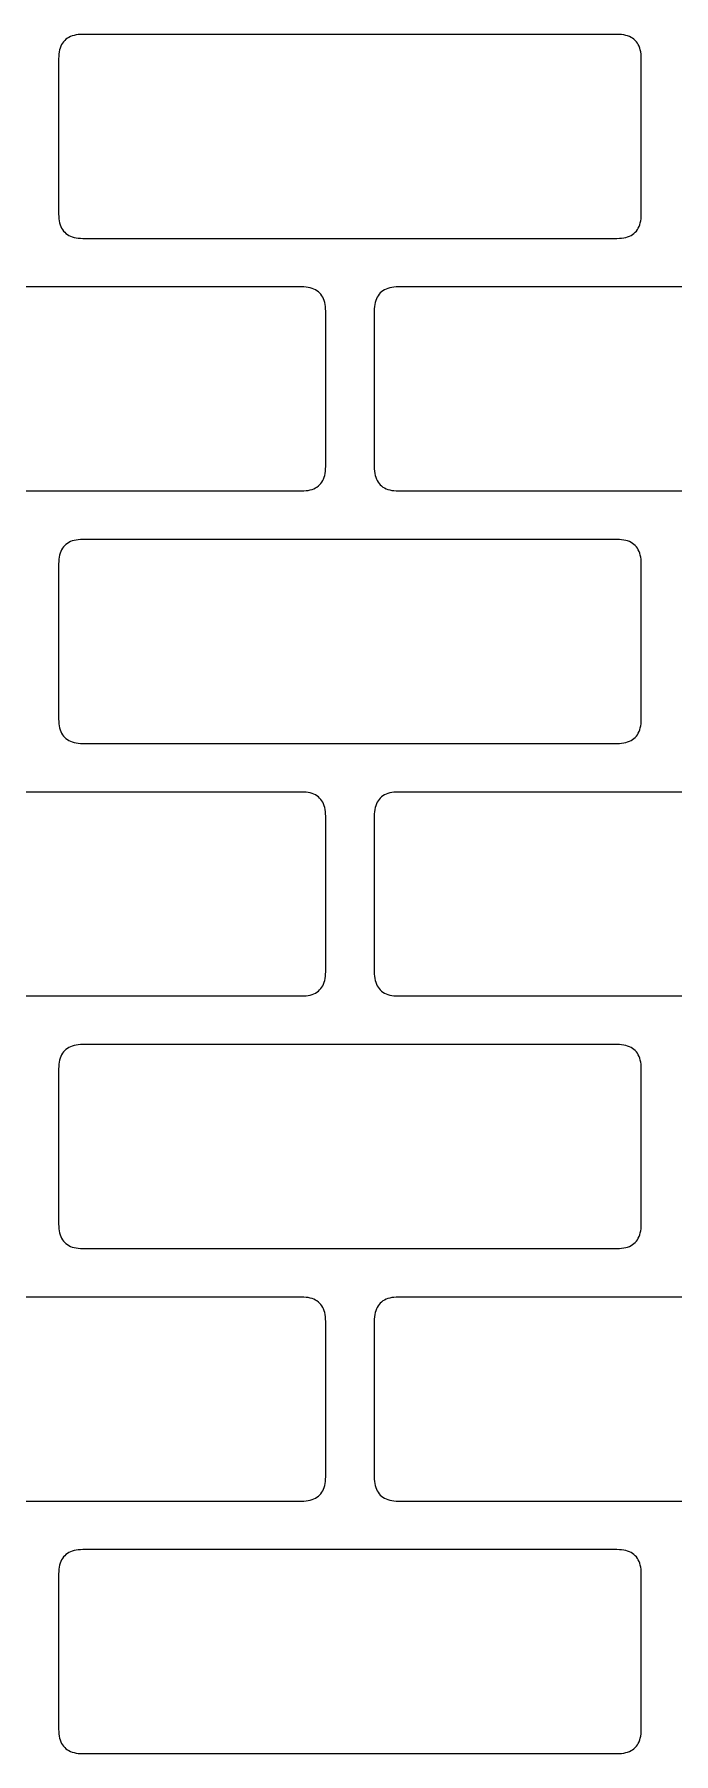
# Model space of a CAD drawing. Header units: metres. Extents: x 10 to 780, y 10 to 780.
# Drawn here: x 395 to 526.7, y 426 to 780 of the extents above; entities that cross this region are included whole.
import ezdxf

# ---------------------------------------------------------------- set-up
doc = ezdxf.new("R2010")
doc.units = ezdxf.units.M

msp = doc.modelspace()

# ---------------------------------------------------------------- linework, layer by layer
for p, q in [((401.5125, 778.9875), (401.25003, 778.75)), ((401.80002, 779.2), (401.5125, 778.9875)), ((402.11252, 779.3875), (401.80002, 779.2)), ((402.45, 779.55), (402.11252, 779.3875)), ((402.8125, 779.6875), (402.45, 779.55)), ((403.2, 779.8), (402.8125, 779.6875)), ((403.61252, 779.8875), (403.2, 779.8)), ((404.05002, 779.95), (403.61252, 779.8875)), ((404.5125, 779.9875), (404.05002, 779.95)), ((405, 780), (404.5125, 779.9875)), ((515.0001, 780.00024), (405, 780)), ((515.4876, 779.98773), (515.0001, 780.00024)), ((515.9501, 779.9502), (515.4876, 779.98773)), ((516.3876, 779.8877), (515.9501, 779.9502)), ((516.80005, 779.8002), (516.3876, 779.8877)), ((517.18756, 779.6876), (516.80005, 779.8002)), ((517.55005, 779.5501), (517.18756, 779.6876)), ((517.8875, 779.3876), (517.55005, 779.5501)), ((518.2, 779.2001), (517.8875, 779.3876)), ((518.4875, 778.98755), (518.2, 779.2001)), ((518.75, 778.75006), (518.4875, 778.98755)), ((400.01257, 775.4875), (400.0001, 775)), ((400.05008, 775.95), (400.01257, 775.4875)), ((400.11258, 776.3875), (400.05008, 775.95)), ((400.20007, 776.8), (400.11258, 776.3875)), ((400.31256, 777.1875), (400.20007, 776.8)), ((400.45004, 777.55), (400.31256, 777.1875)), ((400.61255, 777.8875), (400.45004, 777.55)), ((400.80005, 778.2), (400.61255, 777.8875)), ((401.01254, 778.4875), (400.80005, 778.2)), ((401.25003, 778.75), (401.01254, 778.4875)), ((518.9875, 778.48755), (518.75, 778.75006)), ((519.2, 778.2), (518.9875, 778.48755)), ((519.3875, 777.8875), (519.2, 778.2)), ((519.55, 777.55), (519.3875, 777.8875)), ((519.6875, 777.1875), (519.55, 777.55)), ((519.8, 776.8), (519.6875, 777.1875)), ((519.8875, 776.3875), (519.8, 776.8)), ((519.95, 775.95), (519.8875, 776.3875)), ((519.9875, 775.4875), (519.95, 775.95)), ((520, 775), (519.9875, 775.4875)), ((400.0001, 775), (400, 743)), ((520.00024, 743.0001), (520, 775)), ((400, 743), (400.0125, 742.5125)), ((400.0125, 742.5125), (400.05002, 742.05005)), ((400.05002, 742.05005), (400.11252, 741.61255)), ((400.11252, 741.61255), (400.2, 741.2001)), ((400.2, 741.2001), (400.3125, 740.81256)), ((400.3125, 740.81256), (400.45, 740.4501)), ((400.45, 740.4501), (400.61252, 740.1126)), ((400.61252, 740.1126), (400.80002, 739.8001)), ((519.20013, 739.80005), (519.38763, 740.11255)), ((519.38763, 740.11255), (519.5502, 740.4501)), ((519.5502, 740.4501), (519.6877, 740.81256)), ((519.6877, 740.81256), (519.8002, 741.2001)), ((519.8002, 741.2001), (519.8877, 741.6126)), ((519.8877, 741.6126), (519.9502, 742.0501)), ((519.9502, 742.0501), (519.98773, 742.51263)), ((519.98773, 742.51263), (520.00024, 743.0001)), ((400.80002, 739.8001), (401.0125, 739.51263)), ((401.0125, 739.51263), (401.25, 739.2501)), ((401.25, 739.2501), (401.5125, 739.01263)), ((401.5125, 739.01263), (401.80002, 738.8002)), ((401.80002, 738.8002), (402.11252, 738.6127)), ((402.11252, 738.6127), (402.45, 738.4502)), ((402.45, 738.4502), (402.8125, 738.3127)), ((402.8125, 738.3127), (403.2, 738.2002)), ((403.2, 738.2002), (403.61252, 738.11273)), ((403.61252, 738.11273), (404.05002, 738.05023)), ((404.05002, 738.05023), (404.5125, 738.01276)), ((404.5125, 738.01276), (405.00003, 738.00024)), ((405.00003, 738.00024), (515, 738)), ((515, 738), (515.4875, 738.0125)), ((515.4875, 738.0125), (515.95, 738.05)), ((515.95, 738.05), (516.3875, 738.1125)), ((516.3875, 738.1125), (516.80005, 738.2)), ((516.80005, 738.2), (517.18756, 738.3125)), ((517.18756, 738.3125), (517.55005, 738.45)), ((517.55005, 738.45), (517.8876, 738.6125)), ((517.8876, 738.6125), (518.2001, 738.8)), ((518.2001, 738.8), (518.4876, 739.0125)), ((518.4876, 739.0125), (518.7501, 739.25)), ((518.7501, 739.25), (518.9876, 739.5125)), ((518.9876, 739.5125), (519.20013, 739.80005)), ((450, 728.00037), (340, 728)), ((450.4875, 727.98785), (450, 728.00037)), ((450.94998, 727.9503), (450.4875, 727.98785)), ((451.38748, 727.88776), (450.94998, 727.9503)), ((451.8, 727.80023), (451.38748, 727.88776)), ((452.1875, 727.6877), (451.8, 727.80023)), ((452.55, 727.5502), (452.1875, 727.6877)), ((452.88748, 727.38763), (452.55, 727.5502)), ((453.19998, 727.20013), (452.88748, 727.38763)), ((453.4875, 726.9876), (453.19998, 727.20013)), ((453.75, 726.7501), (453.4875, 726.9876)), ((453.9875, 726.4876), (453.75, 726.7501)), ((454.19998, 726.2001), (453.9875, 726.4876)), ((454.38748, 725.8876), (454.19998, 726.2001)), ((454.55, 725.55005), (454.38748, 725.8876)), ((465.61258, 725.88763), (465.4501, 725.5502)), ((465.80008, 726.20013), (465.61258, 725.88763)), ((466.01257, 726.4876), (465.80008, 726.20013)), ((466.25006, 726.7501), (466.01257, 726.4876)), ((466.51254, 726.9876), (466.25006, 726.7501)), ((466.80005, 727.2001), (466.51254, 726.9876)), ((467.11255, 727.3876), (466.80005, 727.2001)), ((467.45004, 727.55005), (467.11255, 727.3876)), ((467.81253, 727.68756), (467.45004, 727.55005)), ((468.2, 727.80005), (467.81253, 727.68756)), ((468.61252, 727.8875), (468.2, 727.80005)), ((469.05002, 727.95), (468.61252, 727.8875)), ((469.5125, 727.9875), (469.05002, 727.95)), ((470, 728), (469.5125, 727.9875)), ((580.00024, 728.00037), (470, 728)), ((454.6875, 725.18756), (454.55, 725.55005)), ((454.8, 724.80005), (454.6875, 725.18756)), ((454.88748, 724.3875), (454.8, 724.80005)), ((454.94998, 723.95), (454.88748, 724.3875)), ((454.9875, 723.4875), (454.94998, 723.95)), ((455, 723), (454.9875, 723.4875)), ((455.00015, 690.99994), (455, 723)), ((465.0002, 723.00024), (465, 691)), ((465.0127, 723.48773), (465.0002, 723.00024)), ((465.05017, 723.9502), (465.0127, 723.48773)), ((465.11264, 724.3877), (465.05017, 723.9502)), ((465.20013, 724.8002), (465.11264, 724.3877)), ((465.31262, 725.1877), (465.20013, 724.8002)), ((465.4501, 725.5502), (465.31262, 725.1877)), ((454.95013, 690.05), (454.98764, 690.51245)), ((454.98764, 690.51245), (455.00015, 690.99994)), ((465, 691), (465.0125, 690.5125)), ((465.0125, 690.5125), (465.05002, 690.05)), ((452.88754, 686.6125), (453.20004, 686.8)), ((453.20004, 686.8), (453.48755, 687.0125)), ((453.48755, 687.0125), (453.75006, 687.25)), ((453.75006, 687.25), (453.98758, 687.5125)), ((453.98758, 687.5125), (454.20007, 687.8)), ((454.20007, 687.8), (454.38757, 688.1125)), ((454.38757, 688.1125), (454.55008, 688.45)), ((454.55008, 688.45), (454.6876, 688.8125)), ((454.6876, 688.8125), (454.8001, 689.2)), ((454.8001, 689.2), (454.88763, 689.6125)), ((454.88763, 689.6125), (454.95013, 690.05)), ((465.05002, 690.05), (465.11252, 689.6125)), ((465.11252, 689.6125), (465.2, 689.2)), ((465.2, 689.2), (465.31253, 688.8125)), ((465.31253, 688.8125), (465.45004, 688.45)), ((465.45004, 688.45), (465.61255, 688.1125)), ((465.61255, 688.1125), (465.80005, 687.8)), ((465.80005, 687.8), (466.01254, 687.5125)), ((466.01254, 687.5125), (466.25006, 687.25)), ((466.25006, 687.25), (466.51257, 687.0125)), ((466.51257, 687.0125), (466.80008, 686.80005)), ((466.80008, 686.80005), (467.11258, 686.61255)), ((340, 686.0002), (450, 686)), ((450, 686), (450.48752, 686.0125)), ((450.48752, 686.0125), (450.95, 686.05)), ((450.95, 686.05), (451.3875, 686.1125)), ((451.3875, 686.1125), (451.80002, 686.2)), ((451.80002, 686.2), (452.18753, 686.3125)), ((452.18753, 686.3125), (452.55005, 686.45)), ((452.55005, 686.45), (452.88754, 686.6125)), ((467.11258, 686.61255), (467.45007, 686.4501)), ((467.45007, 686.4501), (467.8126, 686.31256)), ((467.8126, 686.31256), (468.2001, 686.2001)), ((468.2001, 686.2001), (468.6126, 686.1126)), ((468.6126, 686.1126), (469.0501, 686.0501)), ((469.0501, 686.0501), (469.51263, 686.01263)), ((469.51263, 686.01263), (470.00015, 686.0002)), ((470.00015, 686.0002), (580, 686)), ((400.20007, 672.8), (400.11258, 672.3875)), ((400.31256, 673.1875), (400.20007, 672.8)), ((400.45004, 673.55), (400.31256, 673.1875)), ((400.61255, 673.8875), (400.45004, 673.55)), ((400.80005, 674.2), (400.61255, 673.8875)), ((401.01254, 674.4875), (400.80005, 674.2)), ((401.25003, 674.75), (401.01254, 674.4875)), ((401.5125, 674.9875), (401.25003, 674.75)), ((401.80002, 675.2), (401.5125, 674.9875)), ((402.11252, 675.3875), (401.80002, 675.2)), ((402.45, 675.55), (402.11252, 675.3875)), ((402.8125, 675.6875), (402.45, 675.55)), ((403.2, 675.8), (402.8125, 675.6875)), ((403.61252, 675.8875), (403.2, 675.8)), ((404.05002, 675.95), (403.61252, 675.8875)), ((404.5125, 675.9875), (404.05002, 675.95)), ((405, 676), (404.5125, 675.9875)), ((515.0001, 676.0004), (405, 676)), ((515.4876, 675.9879), (515.0001, 676.0004)), ((515.9501, 675.9504), (515.4876, 675.9879)), ((516.3876, 675.8878), (515.9501, 675.9504)), ((516.80005, 675.8003), (516.3876, 675.8878)), ((517.18756, 675.68774), (516.80005, 675.8003)), ((517.55005, 675.55023), (517.18756, 675.68774)), ((517.8875, 675.3877), (517.55005, 675.55023)), ((518.2, 675.2002), (517.8875, 675.3877)), ((518.4875, 674.9877), (518.2, 675.2002)), ((518.75, 674.7501), (518.4875, 674.9877)), ((518.9875, 674.4876), (518.75, 674.7501)), ((519.2, 674.2001), (518.9875, 674.4876)), ((519.3875, 673.8876), (519.2, 674.2001)), ((519.55, 673.55005), (519.3875, 673.8876)), ((519.6875, 673.18756), (519.55, 673.55005)), ((519.8, 672.80005), (519.6875, 673.18756)), ((519.8875, 672.3875), (519.8, 672.80005)), ((400.0001, 671), (400, 639)), ((400.01257, 671.4875), (400.0001, 671)), ((400.05008, 671.95), (400.01257, 671.4875)), ((400.11258, 672.3875), (400.05008, 671.95)), ((519.95, 671.95), (519.8875, 672.3875)), ((519.9875, 671.4875), (519.95, 671.95)), ((520, 671), (519.9875, 671.4875)), ((520.00024, 639.00024), (520, 671)), ((400, 639), (400.0125, 638.5125)), ((400.0125, 638.5125), (400.05002, 638.05005)), ((400.05002, 638.05005), (400.11252, 637.61255)), ((400.11252, 637.61255), (400.2, 637.2001)), ((519.8002, 637.20013), (519.8877, 637.6127)), ((519.8877, 637.6127), (519.9502, 638.0502)), ((519.9502, 638.0502), (519.98773, 638.5127)), ((519.98773, 638.5127), (520.00024, 639.00024)), ((400.2, 637.2001), (400.3125, 636.81256)), ((400.3125, 636.81256), (400.45, 636.4501)), ((400.45, 636.4501), (400.61252, 636.1126)), ((400.61252, 636.1126), (400.80002, 635.8001)), ((400.80002, 635.8001), (401.0125, 635.51263)), ((401.0125, 635.51263), (401.25, 635.2501)), ((401.25, 635.2501), (401.5125, 635.01263)), ((401.5125, 635.01263), (401.80002, 634.8002)), ((401.80002, 634.8002), (402.11252, 634.6127)), ((402.11252, 634.6127), (402.45, 634.4502)), ((402.45, 634.4502), (402.8125, 634.3127)), ((402.8125, 634.3127), (403.2, 634.2002)), ((403.2, 634.2002), (403.61252, 634.11273)), ((403.61252, 634.11273), (404.05002, 634.05023)), ((404.05002, 634.05023), (404.5125, 634.01276)), ((404.5125, 634.01276), (405.00003, 634.00024)), ((405.00003, 634.00024), (515, 634)), ((515, 634), (515.4875, 634.0125)), ((515.4875, 634.0125), (515.95, 634.05)), ((515.95, 634.05), (516.3875, 634.1125)), ((516.3875, 634.1125), (516.80005, 634.2)), ((516.80005, 634.2), (517.18756, 634.3125)), ((517.18756, 634.3125), (517.55005, 634.45)), ((517.55005, 634.45), (517.8876, 634.61255)), ((517.8876, 634.61255), (518.2001, 634.80005)), ((518.2001, 634.80005), (518.4876, 635.0126)), ((518.4876, 635.0126), (518.7501, 635.25006)), ((518.7501, 635.25006), (518.9876, 635.5126)), ((518.9876, 635.5126), (519.20013, 635.8001)), ((519.20013, 635.8001), (519.38763, 636.1126)), ((519.38763, 636.1126), (519.5502, 636.45013)), ((519.5502, 636.45013), (519.6877, 636.8126)), ((519.6877, 636.8126), (519.8002, 637.20013)), ((450, 623.99994), (340, 624)), ((450.4875, 623.9874), (450, 623.99994)), ((450.94998, 623.94995), (450.4875, 623.9874)), ((451.38748, 623.88745), (450.94998, 623.94995)), ((451.8, 623.8), (451.38748, 623.88745)), ((452.1875, 623.6875), (451.8, 623.8)), ((452.55, 623.55), (452.1875, 623.6875)), ((452.88748, 623.3875), (452.55, 623.55)), ((453.19998, 623.2), (452.88748, 623.3875)), ((453.4875, 622.9875), (453.19998, 623.2)), ((466.80005, 623.2001), (466.51254, 622.9876)), ((467.11255, 623.3876), (466.80005, 623.2001)), ((467.45004, 623.55005), (467.11255, 623.3876)), ((467.81253, 623.68756), (467.45004, 623.55005)), ((468.2, 623.80005), (467.81253, 623.68756)), ((468.61252, 623.8875), (468.2, 623.80005)), ((469.05002, 623.95), (468.61252, 623.8875)), ((469.5125, 623.9875), (469.05002, 623.95)), ((470, 624), (469.5125, 623.9875)), ((580.00024, 623.99994), (470, 624)), ((453.75, 622.75), (453.4875, 622.9875)), ((453.9875, 622.4875), (453.75, 622.75)), ((454.19998, 622.2), (453.9875, 622.4875)), ((454.38748, 621.8875), (454.19998, 622.2)), ((454.55, 621.55), (454.38748, 621.8875)), ((454.6875, 621.1875), (454.55, 621.55)), ((454.8, 620.8), (454.6875, 621.1875)), ((454.88748, 620.3875), (454.8, 620.8)), ((454.94998, 619.95), (454.88748, 620.3875)), ((454.9875, 619.4875), (454.94998, 619.95)), ((465.05017, 619.95026), (465.0127, 619.4878)), ((465.11264, 620.38776), (465.05017, 619.95026)), ((465.20013, 620.80023), (465.11264, 620.38776)), ((465.31262, 621.1877), (465.20013, 620.80023)), ((465.4501, 621.5502), (465.31262, 621.1877)), ((465.61258, 621.88763), (465.4501, 621.5502)), ((465.80008, 622.20013), (465.61258, 621.88763)), ((466.01257, 622.4876), (465.80008, 622.20013)), ((466.25006, 622.7501), (466.01257, 622.4876)), ((466.51254, 622.9876), (466.25006, 622.7501)), ((455, 619), (454.9875, 619.4875)), ((455.00015, 587.0004), (455, 619)), ((465.0002, 619.0003), (465, 587)), ((465.0127, 619.4878), (465.0002, 619.0003)), ((454.20007, 583.8002), (454.38757, 584.1127)), ((454.38757, 584.1127), (454.55008, 584.4502)), ((454.55008, 584.4502), (454.6876, 584.81274)), ((454.6876, 584.81274), (454.8001, 585.20026)), ((454.8001, 585.20026), (454.88763, 585.6128)), ((454.88763, 585.6128), (454.95013, 586.05035)), ((454.95013, 586.05035), (454.98764, 586.5129)), ((454.98764, 586.5129), (455.00015, 587.0004)), ((465, 587), (465.0125, 586.5125)), ((465.0125, 586.5125), (465.05002, 586.05005)), ((465.05002, 586.05005), (465.11252, 585.61255)), ((465.11252, 585.61255), (465.2, 585.2001)), ((465.2, 585.2001), (465.31253, 584.81256)), ((465.31253, 584.81256), (465.45004, 584.4501)), ((465.45004, 584.4501), (465.61255, 584.1126)), ((465.61255, 584.1126), (465.80005, 583.8001)), ((340, 582.00024), (450, 582)), ((450, 582), (450.48752, 582.0125)), ((450.48752, 582.0125), (450.95, 582.05)), ((450.95, 582.05), (451.3875, 582.1125)), ((451.3875, 582.1125), (451.80002, 582.2)), ((451.80002, 582.2), (452.18753, 582.3125)), ((452.18753, 582.3125), (452.55005, 582.45)), ((452.55005, 582.45), (452.88754, 582.61255)), ((452.88754, 582.61255), (453.20004, 582.80005)), ((453.20004, 582.80005), (453.48755, 583.0126)), ((453.48755, 583.0126), (453.75006, 583.2501)), ((453.75006, 583.2501), (453.98758, 583.51263)), ((453.98758, 583.51263), (454.20007, 583.8002)), ((465.80005, 583.8001), (466.01254, 583.51263)), ((466.01254, 583.51263), (466.25006, 583.2501)), ((466.25006, 583.2501), (466.51257, 583.01263)), ((466.51257, 583.01263), (466.80008, 582.8002)), ((466.80008, 582.8002), (467.11258, 582.6127)), ((467.11258, 582.6127), (467.45007, 582.4502)), ((467.45007, 582.4502), (467.8126, 582.3127)), ((467.8126, 582.3127), (468.2001, 582.2002)), ((468.2001, 582.2002), (468.6126, 582.11273)), ((468.6126, 582.11273), (469.0501, 582.05023)), ((469.0501, 582.05023), (469.51263, 582.01276)), ((469.51263, 582.01276), (470.00015, 582.00024)), ((470.00015, 582.00024), (580, 582)), ((400.80005, 570.2), (400.61255, 569.8875)), ((401.01254, 570.4875), (400.80005, 570.2)), ((401.25003, 570.75), (401.01254, 570.4875)), ((401.5125, 570.9875), (401.25003, 570.75)), ((401.80002, 571.2), (401.5125, 570.9875)), ((402.11252, 571.3875), (401.80002, 571.2)), ((402.45, 571.55), (402.11252, 571.3875)), ((402.8125, 571.6875), (402.45, 571.55)), ((403.2, 571.8), (402.8125, 571.6875)), ((403.61252, 571.8875), (403.2, 571.8)), ((404.05002, 571.95), (403.61252, 571.8875)), ((404.5125, 571.9875), (404.05002, 571.95)), ((405, 572), (404.5125, 571.9875)), ((515.0001, 572), (405, 572)), ((515.4876, 571.9875), (515.0001, 572)), ((515.9501, 571.95), (515.4876, 571.9875)), ((516.3876, 571.8875), (515.9501, 571.95)), ((516.80005, 571.8), (516.3876, 571.8875)), ((517.18756, 571.6875), (516.80005, 571.8)), ((517.55005, 571.55), (517.18756, 571.6875)), ((517.8875, 571.3875), (517.55005, 571.55)), ((518.2, 571.2), (517.8875, 571.3875)), ((518.4875, 570.9875), (518.2, 571.2)), ((518.75, 570.75), (518.4875, 570.9875)), ((518.9875, 570.4875), (518.75, 570.75)), ((519.2, 570.2), (518.9875, 570.4875)), ((519.3875, 569.8875), (519.2, 570.2)), ((400.0001, 567.0001), (400, 535)), ((400.01257, 567.4876), (400.0001, 567.0001)), ((400.05008, 567.9501), (400.01257, 567.4876)), ((400.11258, 568.3876), (400.05008, 567.9501)), ((400.20007, 568.80005), (400.11258, 568.3876)), ((400.31256, 569.18756), (400.20007, 568.80005)), ((400.45004, 569.55005), (400.31256, 569.18756)), ((400.61255, 569.8875), (400.45004, 569.55005)), ((519.55, 569.55), (519.3875, 569.8875)), ((519.6875, 569.1875), (519.55, 569.55)), ((519.8, 568.8), (519.6875, 569.1875)), ((519.8875, 568.3875), (519.8, 568.8)), ((519.95, 567.95), (519.8875, 568.3875)), ((519.9875, 567.4875), (519.95, 567.95)), ((520, 567), (519.9875, 567.4875)), ((520.00024, 535.0001), (520, 567)), ((400, 535), (400.0125, 534.5125)), ((519.98773, 534.51263), (520.00024, 535.0001)), ((400.0125, 534.5125), (400.05002, 534.05005)), ((400.05002, 534.05005), (400.11252, 533.61255)), ((400.11252, 533.61255), (400.2, 533.2001)), ((400.2, 533.2001), (400.3125, 532.81256)), ((400.3125, 532.81256), (400.45, 532.4501)), ((400.45, 532.4501), (400.61252, 532.11255)), ((400.61252, 532.11255), (400.80002, 531.80005)), ((400.80002, 531.80005), (401.0125, 531.5126)), ((401.0125, 531.5126), (401.25, 531.25006)), ((401.25, 531.25006), (401.5125, 531.0126)), ((401.5125, 531.0126), (401.80002, 530.80005)), ((518.2001, 530.8), (518.4876, 531.0125)), ((518.4876, 531.0125), (518.7501, 531.25)), ((518.7501, 531.25), (518.9876, 531.5125)), ((518.9876, 531.5125), (519.20013, 531.80005)), ((519.20013, 531.80005), (519.38763, 532.11255)), ((519.38763, 532.11255), (519.5502, 532.4501)), ((519.5502, 532.4501), (519.6877, 532.81256)), ((519.6877, 532.81256), (519.8002, 533.2001)), ((519.8002, 533.2001), (519.8877, 533.6126)), ((519.8877, 533.6126), (519.9502, 534.0501)), ((519.9502, 534.0501), (519.98773, 534.51263)), ((401.80002, 530.80005), (402.11252, 530.61255)), ((402.11252, 530.61255), (402.45, 530.4501)), ((402.45, 530.4501), (402.8125, 530.31256)), ((402.8125, 530.31256), (403.2, 530.2001)), ((403.2, 530.2001), (403.61252, 530.11255)), ((403.61252, 530.11255), (404.05002, 530.05005)), ((404.05002, 530.05005), (404.5125, 530.0126)), ((404.5125, 530.0126), (405.00003, 530.00006)), ((405.00003, 530.00006), (515, 530)), ((515, 530), (515.4875, 530.0125)), ((515.4875, 530.0125), (515.95, 530.05)), ((515.95, 530.05), (516.3875, 530.1125)), ((516.3875, 530.1125), (516.80005, 530.2)), ((516.80005, 530.2), (517.18756, 530.3125)), ((517.18756, 530.3125), (517.55005, 530.45)), ((517.55005, 530.45), (517.8876, 530.6125)), ((517.8876, 530.6125), (518.2001, 530.8)), ((450, 520.00024), (340, 520)), ((450.4875, 519.98773), (450, 520.00024)), ((450.94998, 519.9502), (450.4875, 519.98773)), ((451.38748, 519.8877), (450.94998, 519.9502)), ((451.8, 519.8002), (451.38748, 519.8877)), ((452.1875, 519.6877), (451.8, 519.8002)), ((452.55, 519.5502), (452.1875, 519.6877)), ((452.88748, 519.38763), (452.55, 519.5502)), ((453.19998, 519.20013), (452.88748, 519.38763)), ((453.4875, 518.9876), (453.19998, 519.20013)), ((453.75, 518.7501), (453.4875, 518.9876)), ((453.9875, 518.4876), (453.75, 518.7501)), ((454.19998, 518.2001), (453.9875, 518.4876)), ((454.38748, 517.8876), (454.19998, 518.2001)), ((454.55, 517.55005), (454.38748, 517.8876)), ((454.6875, 517.18756), (454.55, 517.55005)), ((454.8, 516.80005), (454.6875, 517.18756)), ((465.31262, 517.18756), (465.20013, 516.80005)), ((465.4501, 517.55005), (465.31262, 517.18756)), ((465.61258, 517.8875), (465.4501, 517.55005)), ((465.80008, 518.2), (465.61258, 517.8875)), ((466.01257, 518.4875), (465.80008, 518.2)), ((466.25006, 518.75), (466.01257, 518.4875)), ((466.51254, 518.9875), (466.25006, 518.75)), ((466.80005, 519.2), (466.51254, 518.9875)), ((467.11255, 519.3875), (466.80005, 519.2)), ((467.45004, 519.55), (467.11255, 519.3875)), ((467.81253, 519.6875), (467.45004, 519.55)), ((468.2, 519.8), (467.81253, 519.6875)), ((468.61252, 519.8875), (468.2, 519.8)), ((469.05002, 519.95), (468.61252, 519.8875)), ((469.5125, 519.9875), (469.05002, 519.95)), ((470, 520), (469.5125, 519.9875)), ((580.00024, 520.00024), (470, 520)), ((454.88748, 516.3875), (454.8, 516.80005)), ((454.94998, 515.95), (454.88748, 516.3875)), ((454.9875, 515.4875), (454.94998, 515.95)), ((455, 515), (454.9875, 515.4875)), ((455.00015, 483.00012), (455, 515)), ((465.0002, 515.0001), (465, 483)), ((465.0127, 515.4876), (465.0002, 515.0001)), ((465.05017, 515.9501), (465.0127, 515.4876)), ((465.11264, 516.3876), (465.05017, 515.9501)), ((465.20013, 516.80005), (465.11264, 516.3876)), ((454.8001, 481.20007), (454.88763, 481.61258)), ((454.88763, 481.61258), (454.95013, 482.05008)), ((454.95013, 482.05008), (454.98764, 482.5126)), ((454.98764, 482.5126), (455.00015, 483.00012)), ((465, 483), (465.0125, 482.5125)), ((465.0125, 482.5125), (465.05002, 482.05002)), ((465.05002, 482.05002), (465.11252, 481.61252)), ((465.11252, 481.61252), (465.2, 481.2)), ((340, 478.00015), (450, 478)), ((450, 478), (450.48752, 478.0125)), ((450.48752, 478.0125), (450.95, 478.05002)), ((450.95, 478.05002), (451.3875, 478.11252)), ((451.3875, 478.11252), (451.80002, 478.2)), ((451.80002, 478.2), (452.18753, 478.3125)), ((452.18753, 478.3125), (452.55005, 478.45)), ((452.55005, 478.45), (452.88754, 478.61252)), ((452.88754, 478.61252), (453.20004, 478.80002)), ((453.20004, 478.80002), (453.48755, 479.0125)), ((453.48755, 479.0125), (453.75006, 479.25003)), ((453.75006, 479.25003), (453.98758, 479.51254)), ((453.98758, 479.51254), (454.20007, 479.80005)), ((454.20007, 479.80005), (454.38757, 480.11255)), ((454.38757, 480.11255), (454.55008, 480.45004)), ((454.55008, 480.45004), (454.6876, 480.81256)), ((454.6876, 480.81256), (454.8001, 481.20007)), ((465.2, 481.2), (465.31253, 480.8125)), ((465.31253, 480.8125), (465.45004, 480.45)), ((465.45004, 480.45), (465.61255, 480.11252)), ((465.61255, 480.11252), (465.80005, 479.80002)), ((465.80005, 479.80002), (466.01254, 479.5125)), ((466.01254, 479.5125), (466.25006, 479.25003)), ((466.25006, 479.25003), (466.51257, 479.01254)), ((466.51257, 479.01254), (466.80008, 478.80005)), ((466.80008, 478.80005), (467.11258, 478.61255)), ((467.11258, 478.61255), (467.45007, 478.45007)), ((467.45007, 478.45007), (467.8126, 478.3126)), ((467.8126, 478.3126), (468.2001, 478.2001)), ((468.2001, 478.2001), (468.6126, 478.1126)), ((468.6126, 478.1126), (469.0501, 478.0501)), ((469.0501, 478.0501), (469.51263, 478.01263)), ((469.51263, 478.01263), (470.00015, 478.00015)), ((470.00015, 478.00015), (580, 478)), ((402.11252, 467.38748), (401.80002, 467.19998)), ((402.45, 467.55), (402.11252, 467.38748)), ((402.8125, 467.6875), (402.45, 467.55)), ((403.2, 467.8), (402.8125, 467.6875)), ((403.61252, 467.88748), (403.2, 467.8)), ((404.05002, 467.94998), (403.61252, 467.88748)), ((404.5125, 467.9875), (404.05002, 467.94998)), ((405, 468), (404.5125, 467.9875)), ((515.0001, 468.00027), (405, 468)), ((515.4876, 467.98773), (515.0001, 468.00027)), ((515.9501, 467.9502), (515.4876, 467.98773)), ((516.3876, 467.88766), (515.9501, 467.9502)), ((516.80005, 467.80014), (516.3876, 467.88766)), ((517.18756, 467.68762), (516.80005, 467.80014)), ((517.55005, 467.5501), (517.18756, 467.68762)), ((517.8875, 467.3876), (517.55005, 467.5501)), ((518.2, 467.20007), (517.8875, 467.3876)), ((400.05008, 463.94998), (400.01257, 463.4875)), ((400.11258, 464.38748), (400.05008, 463.94998)), ((400.20007, 464.8), (400.11258, 464.38748)), ((400.31256, 465.1875), (400.20007, 464.8)), ((400.45004, 465.55), (400.31256, 465.1875)), ((400.61255, 465.88748), (400.45004, 465.55)), ((400.80005, 466.19998), (400.61255, 465.88748)), ((401.01254, 466.4875), (400.80005, 466.19998)), ((401.25003, 466.75), (401.01254, 466.4875)), ((401.5125, 466.9875), (401.25003, 466.75)), ((401.80002, 467.19998), (401.5125, 466.9875)), ((518.4875, 466.98755), (518.2, 467.20007)), ((518.75, 466.75003), (518.4875, 466.98755)), ((518.9875, 466.48752), (518.75, 466.75003)), ((519.2, 466.2), (518.9875, 466.48752)), ((519.3875, 465.8875), (519.2, 466.2)), ((519.55, 465.55002), (519.3875, 465.8875)), ((519.6875, 465.1875), (519.55, 465.55002)), ((519.8, 464.8), (519.6875, 465.1875)), ((519.8875, 464.38748), (519.8, 464.8)), ((519.95, 463.94998), (519.8875, 464.38748)), ((519.9875, 463.4875), (519.95, 463.94998)), ((400.0001, 463), (400, 431)), ((400.01257, 463.4875), (400.0001, 463)), ((520, 463), (519.9875, 463.4875)), ((520.00024, 431.0002), (520, 463)), ((400, 431), (400.0125, 430.5125)), ((400.0125, 430.5125), (400.05002, 430.05002)), ((400.05002, 430.05002), (400.11252, 429.61252)), ((400.11252, 429.61252), (400.2, 429.2)), ((400.2, 429.2), (400.3125, 428.8125)), ((400.3125, 428.8125), (400.45, 428.45)), ((400.45, 428.45), (400.61252, 428.11252)), ((519.38763, 428.11258), (519.5502, 428.4501)), ((519.5502, 428.4501), (519.6877, 428.81262)), ((519.6877, 428.81262), (519.8002, 429.20013)), ((519.8002, 429.20013), (519.8877, 429.61264)), ((519.8877, 429.61264), (519.9502, 430.05017)), ((519.9502, 430.05017), (519.98773, 430.5127)), ((519.98773, 430.5127), (520.00024, 431.0002)), ((400.61252, 428.11252), (400.80002, 427.80002)), ((400.80002, 427.80002), (401.0125, 427.5125)), ((401.0125, 427.5125), (401.25, 427.25003)), ((401.25, 427.25003), (401.5125, 427.01254)), ((401.5125, 427.01254), (401.80002, 426.80005)), ((401.80002, 426.80005), (402.11252, 426.61255)), ((402.11252, 426.61255), (402.45, 426.45004)), ((402.45, 426.45004), (402.8125, 426.31256)), ((402.8125, 426.31256), (403.2, 426.20007)), ((403.2, 426.20007), (403.61252, 426.11258)), ((403.61252, 426.11258), (404.05002, 426.05008)), ((404.05002, 426.05008), (404.5125, 426.01257)), ((404.5125, 426.01257), (405.00003, 426.0001)), ((405.00003, 426.0001), (515, 426)), ((515, 426), (515.4875, 426.0125)), ((515.4875, 426.0125), (515.95, 426.05002)), ((515.95, 426.05002), (516.3875, 426.11252)), ((516.3875, 426.11252), (516.80005, 426.2)), ((516.80005, 426.2), (517.18756, 426.31253)), ((517.18756, 426.31253), (517.55005, 426.45004)), ((517.55005, 426.45004), (517.8876, 426.61255)), ((517.8876, 426.61255), (518.2001, 426.80005)), ((518.2001, 426.80005), (518.4876, 427.01254)), ((518.4876, 427.01254), (518.7501, 427.25006)), ((518.7501, 427.25006), (518.9876, 427.51257)), ((518.9876, 427.51257), (519.20013, 427.80008)), ((519.20013, 427.80008), (519.38763, 428.11258))]:
    msp.add_line(p, q)

doc.saveas('drawing.dxf')
